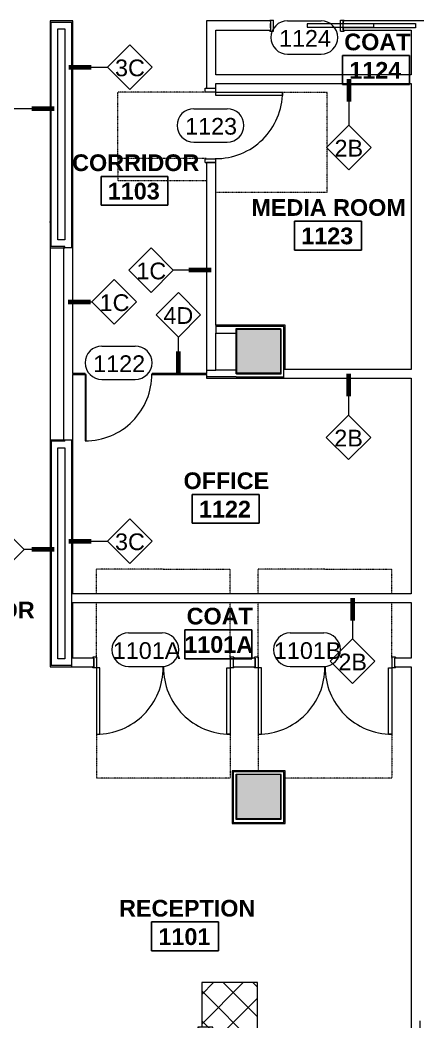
# Model space of a CAD drawing. Header units: inches. Extents: x 920 to 3142, y -796 to 870.
# Drawn here: x 2489 to 2703, y -200 to 340 of the extents above; entities that cross this region are included whole.
import ezdxf
from ezdxf.xclip import XClip

# ---------------------------------------------------------------- set-up
doc = ezdxf.new("R2010")
doc.units = ezdxf.units.IN
doc.header["$MEASUREMENT"] = 0
doc.header["$XCLIPFRAME"] = 2
doc.linetypes.add('X2$0$Dash', pattern=[0.25, 0.125, -0.125])
for name, color, linetype, lineweight in [('L1$0$BB Columns_Pen_No__7', 7, 'Continuous', 20), ('L1$0$BB Columns_Pen_No__95', 8, 'Continuous', 20), ('X2$0$18_0109_REV_dwg _7_', 8, 'Continuous', 9), ('X2$0$A-ANNO-DIMS', 211, 'Continuous', 9), ('X2$0$A-ANNO-DIMS-96', 211, 'Continuous', 9), ('X2$0$A-AREA-IDEN', 2, 'Continuous', 9), ('X2$0$A-DETL', 90, 'Continuous', 9), ('X2$0$A-DETL-GENF', 92, 'Continuous', 9), ('X2$0$A-DOOR', 31, 'Continuous', 13), ('X2$0$A-DOOR-FRAM', 31, 'Continuous', 20), ('X2$0$A-DOOR-IDEN', 31, 'Continuous', 9), ('X2$0$A-GENM', 13, 'Continuous', 9), ('X2$0$A-WALL', 113, 'Continuous', 9), ('X2$0$A-WALL-IDEN', 211, 'Continuous', 9), ('X2$0$A-WALL-PATT', 111, 'Continuous', 13), ('X2$0$I-WALL', 2, 'Continuous', 9), ('X2$0$S-COLS', 52, 'Continuous', 9)]:
    doc.layers.add(name, color=color, linetype=linetype, lineweight=lineweight)
doc.styles.add('X2$0$Swis721 Lt BT', font='swissl.ttf', dxfattribs={"height": 9})
doc.styles.add('X2$0$Swis721 Lt BT_B', font='', dxfattribs={"height": 9})
doc.styles.get('X2$0$Swis721 Lt BT_B').set_extended_font_data('Swis721 Lt BT', bold=True)
doc.dimstyles.new('X2$0$OTJ_-_3_32__Linear__1_2__Tolerance', dxfattribs={"dimscale": 12, "dimtxt": 9.497835, "dimasz": 0.375, "dimexe": 0.75, "dimexo": 0.5, "dimgap": 0.5, "dimtad": 1, "dimdec": 1, "dimrnd": 0.5, "dimzin": 3, "dimdsep": 46, "dimlunit": 4, "dimtxsty": 'X2$0$Swis721 Lt BT', "dimblk1": 'X2$0$_Oblique', "dimblk2": 'X2$0$_Oblique', "dimsah": 1, "dimcen": 0.09, "dimdle": 0.75, "dimazin": 0, "dimtfac": 1, "dimtdec": 4, "dimtix": 1, "dimtmove": 0, "dimatfit": 3, "dimfxl": 1, "dimtvp": 1, "dimfrac": 2, "dimtolj": 1, "dimtzin": 0, "dimarcsym": 2})
pattern_1 = [(0, (0, 0), (30.72, 7.68), [1.267, -21.773, 1.267, -21.773, -122.88]), (0, (0, 0), (30.72, 7.68), [-46.08, 1.267, -44.813, 1.267, -21.773, -53.76]), (0, (0, 0), (30.72, 7.68), [-115.2, 1.267, -14.093, 1.267, -37.133]), (120, (11.52, 3.84), (-22.01108, 22.7643), [1.267, -21.773, 1.267, -21.773, -122.88]), (120, (11.52, 3.84), (-22.01108, 22.7643), [-46.08, 1.267, -44.813, 1.267, -21.773, -53.76]), (120, (11.52, 3.84), (-22.01108, 22.7643), [-115.2, 1.267, -14.093, 1.267, -37.133]), (240, (15.36, 19.2), (-8.70892, -30.4443), [1.267, -21.773, 1.267, -21.773, -122.88]), (240, (15.36, 19.2), (-8.70892, -30.4443), [-46.08, 1.267, -44.813, 1.267, -21.773, -53.76]), (240, (15.36, 19.2), (-8.70892, -30.4443), [-115.2, 1.267, -14.093, 1.267, -37.133])]

# ---------------------------------------------------------------- blocks, each defined once
blk = doc.blocks.new('L1')
at = {"layer": 'L1$0$BB Columns_Pen_No__95', "linetype": 'Continuous', "lineweight": 0, "true_color": 0x3f3f3f}
for points in [[(-6742.69, 3096.07), (-6742.69, 3072.07), (-6718.69, 3072.07), (-6718.69, 3096.07)], [(-6742.69, 2856.07), (-6742.69, 2832.07), (-6718.69, 2832.07), (-6718.69, 2856.07)]]:
    blk.add_hatch(color=250, dxfattribs=at).paths.add_polyline_path(points)
at = {"layer": 'L1$0$BB Columns_Pen_No__7', "linetype": 'Continuous', "flags": 128}
for points in [[(-6742.69, 3096.07), (-6718.69, 3096.07), (-6718.69, 3072.07), (-6742.69, 3072.07)], [(-6742.69, 2856.07), (-6718.69, 2856.07), (-6718.69, 2832.07), (-6742.69, 2832.07)]]:
    blk.add_lwpolyline(points, close=True, dxfattribs=at)
blk = doc.blocks.new('X2$0$Single Flush - OTJ_SOLIDFLUSH_ALUM-5106307-FIRST FLOOR CONSTRUCTION')
at = {"layer": 'X2$0$A-DOOR', "lineweight": 20}
for p, q in [((16.16, -2.5), (17.91, -2.5)), ((16.16, -38.31), (16.16, -2.5)), ((17.91, -2.5), (17.91, -38.31)), ((17.91, -38.31), (16.16, -38.31))]:
    blk.add_line(p, q, dxfattribs=at)
at = {"layer": 'X2$0$A-DOOR', "lineweight": 9}
blk.add_arc((17.91, -2.5), 35.81, 179.5, 270, dxfattribs=at)
at = {"layer": 'X2$0$A-DOOR-FRAM'}
for p, q in [((-20, 3.25), (-20, -2.5)), ((-20, 3.25), (-18, 3.25)), ((-18, 3.25), (-18, -2.5)), ((18, 3.25), (18, -2.5)), ((18, 3.25), (20, 3.25)), ((20, 3.25), (20, -2.5)), ((-20, -2.5), (-18, -2.5)), ((18, -2.5), (20, -2.5))]:
    blk.add_line(p, q, dxfattribs=at)
at = {"layer": 'X2$0$A-GENM', "linetype": 'X2$0$Dash'}
for p, q in [((-17.91, 50.31), (-29.91, 50.31)), ((-29.91, 2.5), (-29.91, 50.31)), ((-17.91, 50.31), (17.91, 50.31)), ((-17.91, 2.5), (-17.91, 50.31)), ((17.91, 2.5), (17.91, 50.31)), ((17.87, 2.5), (17.91, 2.5)), ((-35.91, -2.5), (-35.91, -62.31)), ((17.87, -2.5), (17.91, -2.5)), ((17.91, -2.5), (17.91, -62.31)), ((-35.91, -62.31), (17.91, -62.31))]:
    blk.add_line(p, q, dxfattribs=at)
blk = doc.blocks.new('X2$0$Single Glass Door - 36_ x 84_-5046140-FIRST FLOOR CONSTRUCTION')
at = {"layer": 'X2$0$A-DOOR', "lineweight": 20}
for p, q in [((17.40625, 36.0625), (17.40625, 0.25)), ((17.90625, 36.0625), (17.40625, 36.0625)), ((17.90625, 0.25), (17.90625, 36.0625)), ((17.40625, 0.25), (17.90625, 0.25))]:
    blk.add_line(p, q, dxfattribs=at)
at = {"layer": 'X2$0$A-DOOR', "lineweight": 9}
blk.add_arc((17.90625, 0.25), 35.8125, 90, 180.5, dxfattribs=at)
blk = doc.blocks.new('X2$0$Double Flush - Int-F-WDMF-72_ x 84_-5272106-FIRST FLOOR CONSTRUCTION')
at = {"layer": 'X2$0$A-DOOR', "lineweight": 20}
for p, q in [((-35.91, 38.62), (-34.16, 38.62)), ((-35.91, 2.81), (-35.91, 38.62)), ((-34.16, 38.62), (-34.16, 2.81)), ((34.16, 38.62), (34.16, 2.81)), ((35.91, 38.62), (34.16, 38.62)), ((35.91, 2.81), (35.91, 38.62)), ((-34.16, 2.81), (-35.91, 2.81)), ((34.16, 2.81), (35.91, 2.81))]:
    blk.add_line(p, q, dxfattribs=at)
at = {"layer": 'X2$0$A-DOOR', "lineweight": 9}
for centre, start, end in [((-35.91, 2.81), 359.5, 90), ((35.91, 2.81), 90, 180.5)]:
    blk.add_arc(centre, 35.81, start, end, dxfattribs=at)
at = {"layer": 'X2$0$A-DOOR-FRAM'}
for p, q in [((-38, 2.81), (-36, 2.81)), ((-38, 2.81), (-38, 2.31)), ((-38, 2.31), (-37.5, 2.31)), ((-37.5, -2.31), (-37.5, 2.31)), ((-36, -2.81), (-36, 2.81)), ((36, -2.81), (36, 2.81)), ((36, 2.81), (38, 2.81)), ((37.5, 2.31), (38, 2.31)), ((37.5, -2.31), (37.5, 2.31)), ((38, 2.81), (38, 2.31)), ((-38, -2.31), (-37.5, -2.31)), ((-38, -2.81), (-38, -2.31)), ((-38, -2.81), (-36, -2.81)), ((36, -2.81), (38, -2.81)), ((37.5, -2.31), (38, -2.31)), ((38, -2.81), (38, -2.31))]:
    blk.add_line(p, q, dxfattribs=at)
at = {"layer": 'X2$0$A-GENM', "linetype": 'X2$0$Dash'}
for p, q in [((-35.91, 62.31), (35.91, 62.31)), ((-35.91, 2.31), (-35.91, 62.31)), ((35.91, 2.31), (35.91, 62.31)), ((35.87, 2.31), (35.91, 2.31)), ((-35.91, -2.31), (-35.91, -32.31)), ((35.87, -2.31), (35.91, -2.31)), ((35.91, -2.31), (35.91, -32.31)), ((-35.91, -36.94), (-35.91, -50.31)), ((35.91, -36.94), (35.91, -50.31)), ((0.09, -50.31), (-35.91, -50.31)), ((0.09, -50.31), (35.91, -50.31))]:
    blk.add_line(p, q, dxfattribs=at)
blk = doc.blocks.new('X2$0$Double Flush - Int-F-WDMF-72_ x 84_-V1-FIRST FLOOR CONSTRUCTION')
at = {"layer": 'X2$0$A-DOOR', "lineweight": 20}
for p, q in [((-35.91, 38.62), (-34.16, 38.62)), ((-35.91, 2.81), (-35.91, 38.62)), ((-34.16, 38.62), (-34.16, 2.81)), ((34.16, 38.62), (34.16, 2.81)), ((35.91, 38.62), (34.16, 38.62)), ((35.91, 2.81), (35.91, 38.62)), ((-34.16, 2.81), (-35.91, 2.81)), ((34.16, 2.81), (35.91, 2.81))]:
    blk.add_line(p, q, dxfattribs=at)
at = {"layer": 'X2$0$A-DOOR', "lineweight": 9}
for centre, start, end in [((-35.91, 2.81), 359.5, 90), ((35.91, 2.81), 90, 180.5)]:
    blk.add_arc(centre, 35.81, start, end, dxfattribs=at)
at = {"layer": 'X2$0$A-DOOR-FRAM'}
for p, q in [((-38, 2.81), (-36, 2.81)), ((-38, 2.81), (-38, 2.31)), ((-38, 2.31), (-37.5, 2.31)), ((-37.5, -2.31), (-37.5, 2.31)), ((-36, -2.81), (-36, 2.81)), ((36, -2.81), (36, 2.81)), ((36, 2.81), (38, 2.81)), ((37.5, 2.31), (38, 2.31)), ((37.5, -2.31), (37.5, 2.31)), ((38, 2.81), (38, 2.31)), ((-38, -2.31), (-37.5, -2.31)), ((-38, -2.81), (-38, -2.31)), ((-38, -2.81), (-36, -2.81)), ((36, -2.81), (38, -2.81)), ((37.5, -2.31), (38, -2.31)), ((38, -2.81), (38, -2.31))]:
    blk.add_line(p, q, dxfattribs=at)
at = {"layer": 'X2$0$A-GENM', "linetype": 'X2$0$Dash'}
for p, q in [((-35.91, 62.31), (21.5, 62.31)), ((-35.91, 2.31), (-35.91, 62.31)), ((35.91, 2.31), (35.91, 58.31)), ((35.87, 2.31), (35.91, 2.31)), ((-35.91, -2.31), (-35.91, -32.31)), ((35.87, -2.31), (35.91, -2.31)), ((35.91, -2.31), (35.91, -32.31)), ((-35.91, -36.94), (-35.91, -50.31)), ((35.91, -36.94), (35.91, -50.31)), ((0.09, -50.31), (-35.91, -50.31)), ((0.09, -50.31), (35.91, -50.31))]:
    blk.add_line(p, q, dxfattribs=at)
blk = doc.blocks.new('X2$0$Single Flush Pocket - Int-PO-F-WDMF-36_ x 84_-5277001-FIRST FLOOR CONSTRUCTION')
at = {"layer": 'X2$0$A-DOOR', "lineweight": 20}
for p, q in [((0.1875, 0.875), (0.1875, -0.875)), ((36, 0.875), (0.1875, 0.875)), ((36, -0.875), (36, 0.875)), ((0.1875, -0.875), (36, -0.875))]:
    blk.add_line(p, q, dxfattribs=at)
at = {"layer": 'X2$0$A-DOOR', "lineweight": 9}
blk.add_arc((36, 0.875), 35.8125, 180, 180.5, dxfattribs=at)
at = {"layer": 'X2$0$A-DOOR-FRAM'}
for p, q in [((-20, 3), (-18, 3)), ((-20, 3), (-20, 2.5)), ((-20, 2.5), (-19.5, 2.5)), ((-19.5, -2.5), (-19.5, 2.5)), ((-18, -3), (-18, 3)), ((18.000004, -3), (18.000004, 3)), ((18.000004, 3), (20.000004, 3)), ((19.500004, 2.5), (20.000004, 2.5)), ((19.500004, -2.5), (19.500004, 2.5)), ((20.000004, 3), (20.000004, 2.5)), ((-20, -2.5), (-19.5, -2.5)), ((-20, -3), (-20, -2.5)), ((-20, -3), (-18, -3)), ((18.000004, -3), (20.000004, -3)), ((19.500004, -2.5), (20.000004, -2.5)), ((20.000004, -3), (20.000004, -2.5))]:
    blk.add_line(p, q, dxfattribs=at)
blk = doc.blocks.new('X2$0$Concrete-Rectangular-Column - 24 X 24-V16-FIRST FLOOR CONSTRUCTION')
at = {"layer": 'X2$0$S-COLS'}
blk.add_hatch(color=7, dxfattribs=at).paths.add_polyline_path([(-12, -12), (12, -12), (12, 12), (-12, 12), (-12, 11.75)], flags=0)
at = {"layer": 'X2$0$S-COLS', "color": 8, "lineweight": 20}
for p, q in [((12, 12), (-12, 12)), ((-12, 12), (-12, -12)), ((12, -12), (12, 12)), ((-12, -12), (12, -12))]:
    blk.add_line(p, q, dxfattribs=at)
blk = doc.blocks.new('X2$0$Reception desk - Reception desk-5513343-FIRST FLOOR CONSTRUCTION')
at = {"layer": 'X2$0$A-GENM'}
for p, q in [((21, 62.62), (-9, 62.62)), ((-9, 62.62), (-9, 38.62)), ((21, -57.38), (21, 62.62)), ((-11, 38.62), (-11, -33.38)), ((-3, 38.62), (-11, 38.62)), ((-3, -33.38), (-3, 38.62)), ((-11, -33.38), (-3, -33.38)), ((-9, -33.38), (-9, -57.38)), ((-9, -57.38), (21, -57.38))]:
    blk.add_line(p, q, dxfattribs=at)
blk = doc.blocks.new('X2$0$Room Tag - Room Name and Number-3379422-FIRST FLOOR CONSTRUCTION')
at = {"layer": 'X2$0$A-AREA-IDEN'}
for p, q in [((-0.1881, -0.1636), (-0.1881, -0.0018)), ((-0.1881, -0.0018), (0.1869, -0.0018)), ((0.1869, -0.0018), (-0.1881, -0.0018)), ((-0.1881, -0.0018), (-0.1881, -0.1636)), ((0.1869, -0.0018), (0.1869, -0.1636)), ((0.1869, -0.1636), (0.1869, -0.0018)), ((0.1869, -0.1636), (-0.1881, -0.1636)), ((-0.1881, -0.1636), (0.1869, -0.1636))]:
    blk.add_line(p, q, dxfattribs=at)
blk = doc.blocks.new('X2$0$Wall Tag - 1_4_-62626-FIRST FLOOR CONSTRUCTION')
at = {"layer": 'X2$0$A-WALL-IDEN'}
for p, q in [((-0.125, 0), (0, 0.125)), ((0, 0.125), (0.125, 0)), ((-0.125, 0), (0, -0.125)), ((0, -0.125), (0.125, 0))]:
    blk.add_line(p, q, dxfattribs=at)
blk = doc.blocks.new('X2$0$Door Tag - Door Tag-41184-FIRST FLOOR CONSTRUCTION')
at = {"layer": 'X2$0$A-DOOR-IDEN'}
for p, q in [((-0.09375, 0.09375), (0.09375, 0.09375)), ((-0.09375, -0.09375), (0.09375, -0.09375))]:
    blk.add_line(p, q, dxfattribs=at)
for centre, start, end in [((-0.09375, 0), 90, 270), ((0.09375, 0), 270, 90)]:
    blk.add_arc(centre, 0.09375, start, end, dxfattribs=at)
blk = doc.blocks.new('X2$0$DIMBLOCK9-FIRST FLOOR CONSTRUCTION')
at = {"layer": 'X2$0$A-ANNO-DIMS-96', "transparency": 16777216}
for p, q in [((-276.86, -211.32), (-276.86, -199.5)), ((-107.11, -211.32), (-107.11, -199.5)), ((-285.86, -208.5), (-98.11, -208.5)), ((-276.86, -208.5), (-276.86, -211.32)), ((-107.11, -208.5), (-107.11, -211.32))]:
    blk.add_line(p, q, dxfattribs=at)
at = {"layer": 'X2$0$A-ANNO-DIMS-96', "lineweight": 50, "transparency": 16777216}
for p, q in [((-276.86, -208.5), (-279.11, -210.75)), ((-276.86, -208.5), (-274.61, -206.25)), ((-107.11, -208.5), (-109.36, -210.75)), ((-107.11, -208.5), (-104.86, -206.25))]:
    blk.add_line(p, q, dxfattribs=at)
at = {"layer": 'X2$0$A-ANNO-DIMS-96', "color": 0, "transparency": 16777216, "insert": (-209.85, -190.49), "char_height": 9, "width": 42.8759, "attachment_point": 1, "line_spacing_factor": 1.005062, "style": 'X2$0$Swis721 Lt BT'}
blk.add_mtext('14\' - 2"', dxfattribs=at)
blk = doc.blocks.new('X2$0$_Oblique')
at = {"color": 0, "linetype": 'ByBlock', "lineweight": -2}
blk.add_line((-0.5, -0.5), (0.5, 0.5), dxfattribs=at)
blk = doc.blocks.new('X2')
at = {"layer": 'X2$0$A-DETL-GENF'}
h = blk.add_hatch(dxfattribs=at)
h.set_pattern_fill('FP2_37', style=0, pattern_type=2)
h.set_pattern_definition([(45, (0, 0), (-8.01223, 8.01223), []), (135, (0, 0), (-8.01223, -8.01223), [])])
h.paths.add_polyline_path([(-388.56, -298.83), (-364.56, -298.83), (-364.56, -178.83), (-394.56, -178.83), (-394.56, -202.83), (-396.56, -202.83), (-396.56, -274.83), (-394.56, -274.83), (-394.56, -298.83)], flags=0)
at = {"layer": 'X2$0$A-WALL-PATT', "lineweight": 9}
h = blk.add_hatch(dxfattribs=at)
h.set_pattern_fill('FP2_2', color=256, style=0, pattern_type=2)
h.set_pattern_definition(pattern_1)
h.paths.add_polyline_path([(-476.15, 217.69), (-475.52, 217.69), (-475.52, 338.58), (-476.15, 338.55), (-476.15, 217.74)], flags=0)
h = blk.add_hatch(dxfattribs=at)
h.set_pattern_fill('FP2_2', color=256, style=0, pattern_type=2)
h.set_pattern_definition(pattern_1)
h.paths.add_polyline_path([(-463.9, 216.95), (-463.9, 338.58), (-464.52, 338.58), (-464.52, 216.95)], flags=0)
h = blk.add_hatch(dxfattribs=at)
h.set_pattern_fill('FP2_2', color=256, style=0, pattern_type=2)
h.set_pattern_definition(pattern_1)
h.paths.add_polyline_path([(-350.3, 146.81), (-350.3, 147.43), (-375.93, 147.43), (-375.93, 146.81), (-350.4, 146.81)], flags=0)
h = blk.add_hatch(dxfattribs=at)
h.set_pattern_fill('FP2_2', color=256, style=0, pattern_type=2)
h.set_pattern_definition(pattern_1)
h.paths.add_polyline_path([(-464.52, -4.08), (-463.9, -4.08), (-463.9, 25.92), (-464.52, 25.92)], flags=0)
h.paths.add_polyline_path([(-464.52, 30.55), (-463.9, 30.55), (-463.9, 113.45), (-464.52, 113.45), (-464.52, 37.14)], flags=0)
h = blk.add_hatch(dxfattribs=at)
h.set_pattern_fill('FP2_2', color=256, style=0, pattern_type=2)
h.set_pattern_definition(pattern_1)
h.paths.add_polyline_path([(-476.15, -8.08), (-475.52, -8.08), (-475.52, 112.81), (-476.15, 112.81), (-476.15, -8.04)], flags=0)
h = blk.add_hatch(dxfattribs=at)
h.set_pattern_fill('FP2_2', color=256, style=0, pattern_type=2)
h.set_pattern_definition(pattern_1)
h.paths.add_polyline_path([(-350.3, -65.32), (-349.68, -65.32), (-349.68, -64.69), (-377.55, -64.69), (-377.55, -65.32), (-351.84, -65.32)], flags=0)
at = {"layer": 'X2$0$A-DETL', "lineweight": 13}
blk.add_line((-476.15, 217.06), (-476.15, 113.44), dxfattribs=at)
at = {"layer": 'X2$0$A-DETL'}
for p, q in [((-364.56, -178.83), (-394.56, -178.83)), ((-394.56, -178.83), (-394.56, -202.83)), ((-364.56, -298.83), (-364.56, -178.83))]:
    blk.add_line(p, q, dxfattribs=at)
at = {"layer": 'X2$0$A-WALL', "lineweight": 13}
for p, q in [((-475.52, 338.58), (-464.52, 338.58)), ((-475.52, 217.69), (-475.52, 338.58)), ((-464.52, 216.95), (-464.52, 338.58)), ((-281.86, 310.2), (-386.9, 310.2)), ((-386.9, 305.58), (-281.86, 305.58)), ((-468.15, 217.69), (-475.52, 217.69)), ((-468.15, 217.06), (-468.15, 217.69)), ((-386.9, 175.31), (-386.9, 171.06)), ((-350.3, 174.68), (-386.9, 174.68)), ((-350.3, 146.81), (-350.3, 174.68)), ((-281.86, 151.43), (-350.3, 151.43)), ((-463.9, 149.31), (-463.9, 148.81)), ((-391.9, 151.06), (-386.9, 151.06)), ((-391.9, 148.81), (-391.9, 149.31)), ((-375.93, 147.43), (-391.9, 147.43)), ((-375.93, 147.43), (-350.3, 147.43)), ((-349.68, 146.81), (-281.86, 146.81)), ((-468.15, 112.81), (-468.15, 113.44)), ((-464.52, -8.7), (-464.52, 113.45)), ((-475.52, 112.81), (-475.52, -8.08)), ((-468.15, 112.81), (-475.52, 112.81)), ((-281.86, 30.55), (-464.52, 30.55)), ((-464.52, 25.92), (-281.86, 25.92)), ((-452.68, -4.08), (-464.52, -4.08)), ((-452.68, -8.7), (-452.68, -4.08)), ((-365.68, -4.08), (-377.68, -4.08)), ((-377.68, -4.08), (-377.68, -8.7)), ((-365.68, -8.7), (-365.68, -4.08)), ((-281.86, -4.08), (-290.68, -4.08)), ((-290.68, -4.08), (-290.68, -8.7)), ((-464.52, -8.08), (-475.52, -8.08)), ((-463.9, -8.7), (-452.68, -8.7)), ((-377.68, -8.7), (-365.68, -8.7)), ((-290.68, -8.7), (-281.86, -8.7)), ((-377.55, -65.32), (-377.55, -92.57)), ((-350.3, -65.32), (-377.55, -65.32)), ((-350.3, -92.57), (-350.3, -65.32)), ((-377.55, -92.57), (-350.3, -92.57))]:
    blk.add_line(p, q, dxfattribs=at)
at = {"layer": 'X2$0$A-WALL-IDEN', "lineweight": 90}
for p, q in [((-466.02, 314.31), (-454.02, 314.31)), ((-315.37, 307.89), (-315.37, 295.89)), ((-474.02, 291.83), (-486.02, 291.83)), ((-389.4, 204.9), (-401.4, 204.9)), ((-466.4, 187.84), (-454.4, 187.84)), ((-407.11, 149.06), (-407.11, 161.06)), ((-315.5, 149.12), (-315.5, 137.12)), ((-474.02, 54.45), (-486.02, 54.45)), ((-466.02, 59.01), (-454.02, 59.01)), ((-313.31, 28.24), (-313.31, 16.24))]:
    blk.add_line(p, q, dxfattribs=at)
at = {"layer": 'X2$0$A-WALL-IDEN'}
for p, q in [((-466.02, 314.31), (-445.29, 314.31)), ((-315.37, 307.89), (-315.37, 283.05)), ((-474.02, 291.83), (-497.18, 291.83)), ((-389.4, 204.9), (-409.82, 204.9)), ((-466.4, 187.84), (-453.6, 187.84)), ((-407.11, 149.06), (-407.11, 168.9)), ((-315.5, 149.12), (-315.5, 126.88)), ((-474.02, 54.45), (-490.09, 54.45)), ((-466.02, 59.01), (-445.29, 59.01)), ((-313.31, 28.24), (-313.31, 6.27))]:
    blk.add_line(p, q, dxfattribs=at)
at = {"layer": 'X2$0$I-WALL', "lineweight": 13}
for p, q in [((-463.9, 339.2), (-476.15, 339.2)), ((-476.15, 339.2), (-476.15, 217.06)), ((-471.9, 334.95), (-468.15, 334.95)), ((-471.9, 221.31), (-471.9, 334.95)), ((-468.15, 334.95), (-468.15, 221.31)), ((-463.9, 149.31), (-463.9, 339.2)), ((-357.4, 339.2), (-391.9, 339.2)), ((-391.9, 339.2), (-391.9, 302.94)), ((-357.43, 335.58), (-357.43, 337.83)), ((-357.43, 337.83), (-357.4, 337.83)), ((-357.4, 335.58), (-357.43, 335.58)), ((-357.4, 337.83), (-357.4, 339.2)), ((-357.4, 334.2), (-357.4, 335.58)), ((-104.61, 339.2), (-318.4, 339.2)), ((-318.4, 339.2), (-318.4, 337.83)), ((-318.4, 337.83), (-279.4, 337.83)), ((-279.4, 335.58), (-318.4, 335.58)), ((-318.4, 335.58), (-318.4, 334.2)), ((-279.4, 337.83), (-279.4, 335.58)), ((-386.9, 334.2), (-357.4, 334.2)), ((-386.9, 310.2), (-386.9, 334.2)), ((-318.4, 334.2), (-281.86, 334.2)), ((-281.86, 334.2), (-281.86, 310.2)), ((-391.9, 302.94), (-386.9, 302.94)), ((-386.9, 302.94), (-386.9, 305.58)), ((-281.86, 305.58), (-281.86, 151.43)), ((-386.9, 262.94), (-391.9, 262.94)), ((-391.9, 262.94), (-391.9, 149.31)), ((-386.9, 175.31), (-386.9, 262.94)), ((-468.15, 221.31), (-471.9, 221.31)), ((-476.15, 217.06), (-468.15, 217.06)), ((-468.9, 216.95), (-468.9, 113.45)), ((-463.9, 216.95), (-468.9, 216.95)), ((-468.15, 217.06), (-468.15, 216.95)), ((-349.68, 175.31), (-386.9, 175.31)), ((-375.93, 171.06), (-375.93, 173.06)), ((-375.93, 173.06), (-375.84, 173.06)), ((-349.68, 151.43), (-349.68, 175.31)), ((-386.9, 151.06), (-386.9, 171.06)), ((-386.9, 171.06), (-375.93, 171.06)), ((-457.29, 149.31), (-463.9, 149.31)), ((-463.9, 148.81), (-457.29, 148.81)), ((-463.9, 30.55), (-463.9, 148.81)), ((-457.29, 148.81), (-457.29, 149.31)), ((-391.9, 149.31), (-421.29, 149.31)), ((-421.29, 149.31), (-421.29, 148.81)), ((-421.29, 148.81), (-391.9, 148.81)), ((-391.9, 148.81), (-391.9, 146.81)), ((-391.9, 146.81), (-375.93, 146.81)), ((-375.93, 151.06), (-386.9, 151.06)), ((-375.93, 149.06), (-375.93, 151.06)), ((-375.84, 149.06), (-375.93, 149.06)), ((-375.93, 146.81), (-349.68, 146.81)), ((-281.86, 146.81), (-281.86, 30.55)), ((-476.15, 113.44), (-476.15, -8.7)), ((-468.15, 113.44), (-476.15, 113.44)), ((-463.9, 113.45), (-468.9, 113.45)), ((-468.15, 113.45), (-468.15, 113.44)), ((-471.9, -4.45), (-471.9, 109.19)), ((-471.9, 109.19), (-468.15, 109.19)), ((-468.15, 109.19), (-468.15, -4.45)), ((-463.9, -4.08), (-463.9, 25.92)), ((-281.86, 25.92), (-281.86, -4.08)), ((-468.15, -4.45), (-471.9, -4.45)), ((-476.15, -8.7), (-463.9, -8.7)), ((-281.86, -8.7), (-281.86, -343.94)), ((-378.18, -64.69), (-378.18, -93.19)), ((-349.68, -64.69), (-378.18, -64.69)), ((-349.68, -93.19), (-349.68, -64.69)), ((-375.93, -90.94), (-375.93, -66.94)), ((-375.93, -66.94), (-375.84, -66.94)), ((-351.93, -90.94), (-375.93, -90.94)), ((-351.93, -90.7), (-351.93, -90.94)), ((-378.18, -93.19), (-349.68, -93.19))]:
    blk.add_line(p, q, dxfattribs=at)
at = {"layer": 'X2$0$18_0109_REV_dwg _7_'}
ref = blk.add_blockref('L1', (6366.63, -2922.6), dxfattribs=at)
XClip(ref).set_block_clipping_path([(-7565.77838059, 2127.0822525233), (-6206.3289485376, 3792.4196422704)])
at = {"layer": 'X2$0$A-AREA-IDEN', "xscale": 95.99999999999994, "yscale": 95.99999999999994, "zscale": 95.99999999999994}
for p in [(-300.67, 320.7), (-430.67, 255.62), (-326.54, 231.51), (-381.58, 84.31), (-385.54, 11.37), (-403.42, -145.99)]:
    blk.add_blockref('X2$0$Room Tag - Room Name and Number-3379422-FIRST FLOOR CONSTRUCTION', p, dxfattribs=at)
at = {"layer": 'X2$0$A-DOOR'}
blk.add_blockref('X2$0$Single Flush Pocket - Int-PO-F-WDMF-36_ x 84_-5277001-FIRST FLOOR CONSTRUCTION', (-337.9, 336.7), dxfattribs=at)
for name, p, rotation in [('X2$0$Single Flush - OTJ_SOLIDFLUSH_ALUM-5106307-FIRST FLOOR CONSTRUCTION', (-389.4, 282.94), 89.99999999999993), ('X2$0$Single Glass Door - 36_ x 84_-5046140-FIRST FLOOR CONSTRUCTION', (-439.29, 149.06), 180), ('X2$0$Double Flush - Int-F-WDMF-72_ x 84_-5272106-FIRST FLOOR CONSTRUCTION', (-415.18, -6.39), 180), ('X2$0$Double Flush - Int-F-WDMF-72_ x 84_-V1-FIRST FLOOR CONSTRUCTION', (-328.18, -6.39), 180)]:
    blk.add_blockref(name, p, dxfattribs=dict(at, rotation=rotation))
at = {"layer": 'X2$0$A-DOOR-IDEN', "xscale": 95.99999999999994, "yscale": 95.99999999999994, "zscale": 95.99999999999994}
for p in [(-339.27, 330.3), (-389.81, 282.94), (-439.29, 155.06), (-424.86, 0.5), (-337.86, 0.5)]:
    blk.add_blockref('X2$0$Door Tag - Door Tag-41184-FIRST FLOOR CONSTRUCTION', p, dxfattribs=at)
at = {"layer": 'X2$0$A-GENM'}
blk.add_blockref('X2$0$Reception desk - Reception desk-5513343-FIRST FLOOR CONSTRUCTION', (-385.55, -241.44), dxfattribs=at)
at = {"layer": 'X2$0$A-WALL-IDEN', "xscale": 95.99999999999994, "yscale": 95.99999999999994, "zscale": 95.99999999999994}
for p in [(-433.29, 314.31), (-315.37, 271.05), (-421.82, 204.9), (-441.6, 187.84), (-407.11, 180.9), (-315.5, 114.88), (-433.29, 59.01), (-502.09, 54.45), (-313.31, -5.73)]:
    blk.add_blockref('X2$0$Wall Tag - 1_4_-62626-FIRST FLOOR CONSTRUCTION', p, dxfattribs=at)
at = {"layer": 'X2$0$S-COLS'}
for p in [(-363.84, 161.06), (-363.84, -78.7)]:
    blk.add_blockref('X2$0$Concrete-Rectangular-Column - 24 X 24-V16-FIRST FLOOR CONSTRUCTION', p, dxfattribs=at)
at = {"layer": 'X2$0$A-AREA-IDEN', "char_height": 9, "attachment_point": 1, "style": 'X2$0$Swis721 Lt BT_B'}
for s, insert, width in [('COAT', (-317.78, 332.41), 41.208), ('1124', (-315.08, 317.09), 33.936), ('CORRIDOR', (-464.27, 267.34), 81.204), ('1103', (-445.08, 252.02), 33.936), ('MEDIA ROOM', (-367.79, 243.22), 99.687), ('1123', (-340.95, 227.91), 33.936), ('OFFICE', (-404.32, 96.02), 54.843), ('1122', (-395.99, 80.71), 33.936), ('ELEVATOR', (-552.9, 26.36), 77.568), ('COAT', (-402.66, 23.09), 41.208), ('1101A', (-403.94, 7.77), 43.632), ('RECEPTION', (-439.03, -134.27), 86.052), ('1101', (-417.83, -149.59), 33.936)]:
    blk.add_mtext(s, dxfattribs=dict(at, insert=insert, width=width))
at = {"layer": 'X2$0$A-DOOR-IDEN', "char_height": 9, "attachment_point": 1, "style": 'X2$0$Swis721 Lt BT'}
for s, insert, width in [('1124', (-352.93, 334.32), 32.724), ('1123', (-403.48, 286.97), 32.724), ('1122', (-452.96, 159.08), 32.724), ('1101A', (-442.4, 4.52), 42.117), ('1101B', (-355.67, 4.52), 42.723)]:
    blk.add_mtext(s, dxfattribs=dict(at, insert=insert, width=width))
at = {"layer": 'X2$0$A-WALL-IDEN', "char_height": 9, "attachment_point": 1, "style": 'X2$0$Swis721 Lt BT'}
for s, insert, width in [('3C', (-441.2, 318.43), 18.786), ('2B', (-323.03, 275.17), 18.18), ('1C', (-429.73, 209.03), 18.786), ('1C', (-449.51, 191.96), 18.786), ('4D', (-415.15, 185.03), 19.089), ('2B', (-323.16, 119.01), 18.18), ('3C', (-441.2, 63.14), 18.786), ('2B', (-320.97, -1.6), 18.18)]:
    blk.add_mtext(s, dxfattribs=dict(at, insert=insert, width=width))
at = {"layer": 'X2$0$A-ANNO-DIMS'}
dim = blk.add_linear_dim(base=(-107.1118, -208.5038), p1=(-276.8644, -205.3218), p2=(-107.1118, -205.3218), dimstyle='X2$0$OTJ_-_3_32__Linear__1_2__Tolerance', override={"dimpost": '<>', "dimfxl": 169.752555}, dxfattribs=at)
dim.commit()
dim.dimension.update_dxf_attribs({"geometry": 'X2$0$DIMBLOCK9-FIRST FLOOR CONSTRUCTION', "text_midpoint": (-191.9881, -198.0038)})

msp = doc.modelspace()

# ---------------------------------------------------------------- block references
at = {"color": 250}
msp.add_blockref('X2', (2981.59, 0), dxfattribs=at)

doc.saveas('drawing.dxf')
